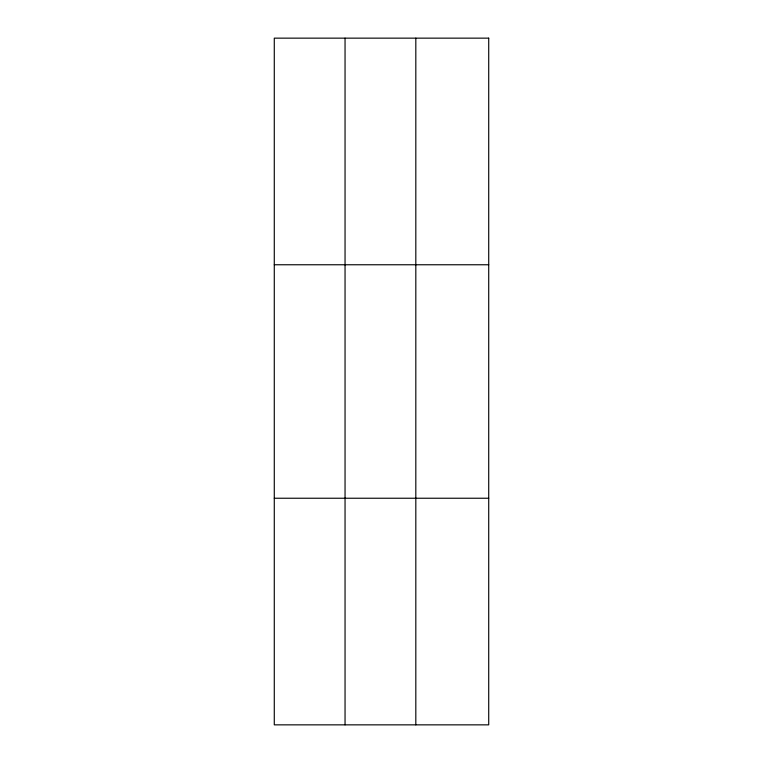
<?xml version="1.0" encoding="UTF-8"?>
<svg xmlns="http://www.w3.org/2000/svg" width="763" height="763" viewBox="0 0 763 763"><rect width="100%" height="100%" fill="white"/><g stroke="black" fill="none" stroke-linecap="round" stroke-linejoin="round"><path stroke-width="1.14" d="M345.048 724.85L345.048 38.15M415.816 724.85L415.816 38.15M274.279 264.761L488.721 264.761M274.279 498.239L488.721 498.239M488.721 38.15L488.721 724.85L274.279 724.85L274.279 38.15L488.721 38.15"/></g></svg>
